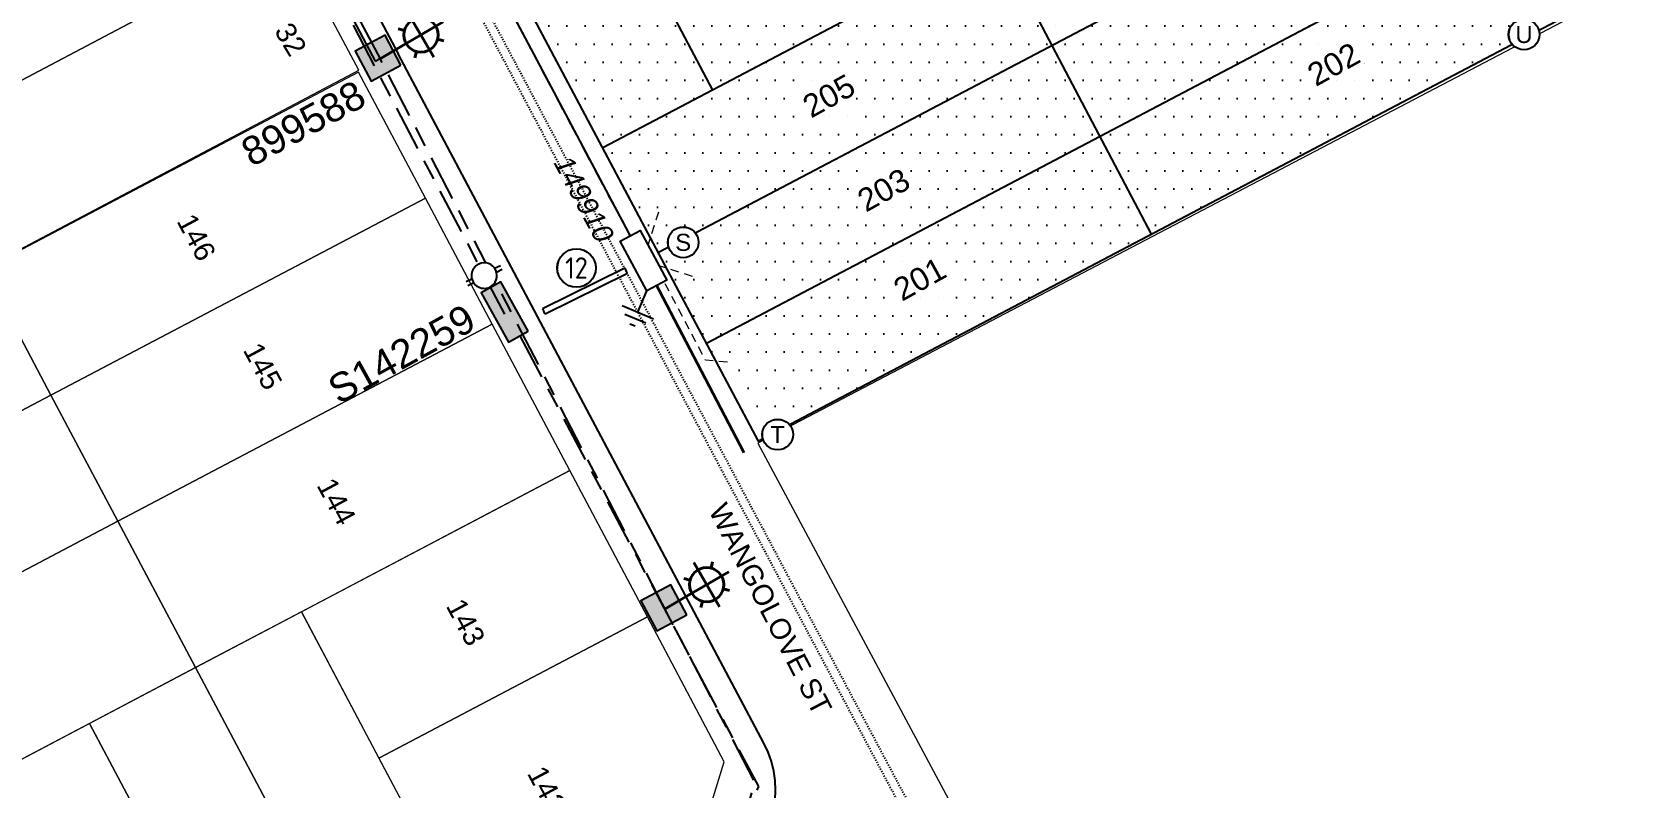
# Model space of a CAD drawing. Header units: metres. Extents: x 303431 to 305438, y 6269401 to 6270518.
# Drawn here: x 303823.6 to 303963.2, y 6269702.5 to 6269768.8 of the extents above; entities that cross this region are included whole.
import ezdxf
from ezdxf.enums import TextEntityAlignment as Align

# ---------------------------------------------------------------- set-up
doc = ezdxf.new("R2010")
doc.units = ezdxf.units.M
for name, pattern in [('Cable Exist UG', [8.2, 4, -1.2, 1.8, -1.2]), ('Dash', [5, 3, -2]), ('DOT', [0.25, 0, -0.25])]:
    doc.linetypes.add(name, pattern=pattern)
doc.layers.get('0').update_dxf_attribs({"color": 6})
for name, color, linetype in [('_User Duct ID', 3, 'Continuous'), ('_User_LV_Exist', 7, 'Continuous'), ('Duct_SP_EXT', 7, 'Continuous'), ('Duct_SP_NEW', 2, 'Continuous'), ('Equip_LV_NEW', 2, 'Continuous'), ('Equip_SP_SL_EXT', 7, 'Continuous'), ('Mains_LV_NEW_T84', 2, 'Continuous'), ('Notes', 7, 'Continuous'), ('Notes_LV_MISC', 7, 'Continuous'), ('Notes_SP_NEW', 2, 'Continuous'), ('SupportsUG_SP_LV_EXT', 7, 'Continuous'), ('SupportsUG_SP_LV_NEW', 2, 'Continuous'), ('SupportsUG_SP_LV_SL_EXT', 7, 'Continuous'), ('Trench_SP_NEW', 2, 'Continuous'), ('UG_Details_SP_MISC', 7, 'Continuous')]:
    doc.layers.add(name, color=color, linetype=linetype)
doc.layers.add('_User kerb', color=7, linetype='Continuous', transparency=0.4)
for name, color, linetype, lineweight in [('Cadastre Developer_SP_NEW', 7, 'Continuous', 5), ('Cadastre Land Parcels_SP_EXT', 9, 'Continuous', 5), ('Cadastre Roads_SP_EXT', 9, 'Continuous', 5)]:
    doc.layers.add(name, color=color, linetype=linetype, lineweight=lineweight)
doc.styles.add('ARIAL', font='arial.ttf', dxfattribs={"height": 2})
doc.styles.add('COLUMN_LABEL', font='arial.ttf')
doc.styles.add('iecARIAL', font='arial.ttf', dxfattribs={"height": 2})
doc.styles.add('ieISOCP', font='isocp.shx')
doc.styles.add('LotNum', font='isocp.shx', dxfattribs={"height": 1.8})
doc.styles.add('POLE_LABEL', font='arial.ttf')
doc.styles.get("Standard").update_dxf_attribs({"font": 'arial.ttf'})
doc.linetypes.add('Cable New UG', pattern='A,7,-0.25,["x",Standard,S=2,R=0,X=0.2,Y=-0.8],-2.1', length=9.35)
doc.linetypes.add('IE Trench HV', pattern='A,7,-0.2,["/",Standard,S=3,R=0,X=0.6,Y=-1.4],-2.5', length=9.7)

# ---------------------------------------------------------------- blocks, each defined once
blk = doc.blocks.new('PILLAR_NEW')
at = {"oblique": 10, "flags": 8}
blk.add_attdef('ASSET_NUM', text='', height=1.75, dxfattribs=at).set_placement((2, 4), align=Align.MIDDLE_LEFT)
at = {"flags": 9}
blk.add_attdef('STREET_CODE', text='', height=0.2, dxfattribs=at).set_placement((1.5, 2), align=Align.MIDDLE_LEFT)
blk.add_wipeout([(-2.47, 0.99), (2.47, 0.99), (2.47, -0.99), (-2.47, -0.99)])
at = {"lineweight": -3}
blk.add_lwpolyline([(-2.47, 0.99), (2.47, 0.99), (2.47, -0.99), (-2.47, -0.99)], close=True, dxfattribs=at)
for tag, flags, p in [('OWNED_BY', 9, (1.5, 1.8)), ('OPERATED_BY', 9, (1.5, 1.6)), ('MAINTAINED_BY', 9, (1.5, 1.4)), ('STATE', 9, (1.5, 1.2)), ('SUPPORT_TYPE', 9, (1.5, 1)), ('SUBURB', 9, (1.5, 0.2)), ('STREETNAME', 9, (1.5, 0)), ('USAGE', 9, (1.5, 0.8)), ('LEGEND', 9, (1.5, 0.6)), ('PARENT', 9, (1.5, 0.4)), ('Z', 1, (1.5, -0.6)), ('LOCATION', 9, (1.5, -0.2)), ('NOTES', 9, (1.5, -0.4))]:
    blk.add_attdef(tag, text='', height=0.2, dxfattribs=dict(flags=flags)).set_placement(p, align=Align.MIDDLE_LEFT)
blk = doc.blocks.new('DUCT_INDICATOR')
at = {"flags": 1}
blk.add_attdef('Z', (0, 0), '', height=0.2, dxfattribs=at)
at = {"color": 7, "linetype": 'Cable Exist UG'}
blk.add_wipeout([(-0.51, 2.16), (-0.04, 2.22), (0.58, 2.17), (1.41, 1.69), (2.01, 1.02), (2.19, 0.01), (1.98, -1.07), (1.16, -1.93), (0.25, -2.17), (-0.43, -2.15), (-1.15, -1.86), (-1.68, -1.49), (-1.99, -0.81), (-2.19, 0.06), (-1.97, 1.09), (-1.07, 1.98), (-0.87, 2.07)], dxfattribs=at)
blk.add_circle((0, 0), 2.25)
blk.add_attdef('CODE', text='', height=1.8).set_placement((0, 0), align=Align.MIDDLE_CENTER)
blk = doc.blocks.new('SL_LANTERN_EXT')
at = {"lineweight": 40}
for p, q in [((-1.46, 5.68), (-1.06, 5.28)), ((0, 1.97), (0, 6.47)), ((1.46, 5.68), (1.06, 5.28)), ((-2.25, 4.22), (2.25, 4.22)), ((-1.46, 2.76), (-1.06, 3.16)), ((1.46, 2.76), (1.06, 3.16)), ((0, 0), (0, 2.72))]:
    blk.add_line(p, q, dxfattribs=at)
blk.add_circle((0, 4.22), 1.5, dxfattribs=at)
at = {"style": 'iecARIAL', "flags": 9}
blk.add_attdef('ASSET_NUM', (1.5, 1.5), '', height=2.5, dxfattribs=at)
for tag, p, height, flags in [('CONSTRUCTED_VOLTAGE', (0.98, -0.65), 0.2, 9), ('CONTROL_TYPE', (0.98, -0.85), 0.2, 9), ('LANTERN_PURPOSE', (0.98, -1.05), 0.2, 9), ('LANTERN_TYPE', (0.98, -1.25), 0.2, 9), ('NO_PHASES', (0.98, -1.45), 0.2, 9), ('LNUMBER', (2.18, -3.25), 2.5, 8), ('OPERATING_VOLTAGE', (0.98, -1.65), 0.2, 9), ('ORIENTATION', (0.98, -1.85), 0.2, 9), ('OWNED_BY', (0.98, -2.05), 0.2, 9), ('STATE', (0.98, -2.25), 0.2, 9), ('USAGE', (0.98, -2.45), 0.2, 9), ('CEXIST', (0.98, -2.65), 0.2, 9), ('CNEW', (0.98, -2.85), 0.2, 9), ('CNUMBER', (0.98, -3.05), 0.2, 9), ('CREMOVE', (0.98, -3.25), 0.2, 9), ('CREPLACE', (0.98, -3.45), 0.2, 9), ('LKINGHEIGHT', (0.98, -3.65), 0.2, 9), ('LBRACKET', (0.98, -3.85), 0.2, 9), ('LBRACKETVOCAB', (0.98, -4.05), 0.2, 9), ('LCATEGORY', (0.98, -4.25), 0.2, 9), ('LCHARGE1', (0.98, -4.45), 0.2, 9), ('LCHARGE1PERCENT', (0.98, -4.65), 0.2, 9), ('LCHARGE2', (0.98, -4.85), 0.2, 9), ('LCHARGE2PERCENT', (0.98, -5.05), 0.2, 9), ('LCHARGE3', (0.98, -5.25), 0.2, 9), ('LCHARGE3PERCENT', (0.98, -5.45), 0.2, 9), ('LEXIST', (0.98, -5.65), 0.2, 9), ('LLAMP', (0.98, -5.85), 0.2, 9), ('LLAMPVOCAB', (0.98, -6.05), 0.2, 9), ('LMAST', (0.98, -6.25), 0.2, 9), ('LMASTVOCAB', (0.98, -6.45), 0.2, 9), ('LNEW', (0.98, -6.65), 0.2, 9), ('LANTNUMBER', (0.98, -6.85), 0.2, 9), ('LOUTREACH', (0.98, -7.25), 0.2, 9), ('LOUTREACHVOCAB', (0.98, -7.45), 0.2, 9), ('LRATECODE', (0.98, -7.65), 0.2, 9), ('LREMOVE', (0.98, -7.85), 0.2, 9), ('LREPLACE', (0.98, -8.05), 0.2, 9), ('LTYPE', (0.98, -8.25), 0.2, 9), ('LTYPEVOCAB', (0.98, -8.45), 0.2, 9), ('STREETNAME', (0.98, -9.25), 0.2, 9), ('SUBURB', (0.98, -9.45), 0.2, 1), ('LEGEND', (0.98, -8.65), 0.2, 9), ('LOCATION', (0.98, -8.85), 0.2, 9), ('NOTES', (0.98, -9.05), 0.2, 9)]:
    blk.add_attdef(tag, p, '', height=height, dxfattribs=dict(flags=flags))
blk = doc.blocks.new('COLUMN_EXT')
blk.add_hatch(color=256).paths.add_polyline_path([(-1.49, 1.48), (-1.49, -1.49), (1.48, -1.49), (1.48, 1.48)])
blk.add_lwpolyline([(-1.49, -1.49), (1.48, -1.49), (1.48, 1.48), (-1.49, 1.48)], close=True)
for tag, height, style, flags, p in [('ASSET_NUM', 2.5, 'COLUMN_LABEL', 8, (2, 2)), ('STRUCTURE_PLANT_NUMBER', 0.2, 'POLE_LABEL', 9, (1.81, 0.03)), ('STREET_CODE', 0.2, 'COLUMN_LABEL', 9, (1.81, -0.2))]:
    blk.add_attdef(tag, text='', height=height, dxfattribs=dict(style=style, flags=flags)).set_placement(p, align=Align.MIDDLE_LEFT)
at = {"flags": 9}
for tag, p in [('COLUMN_TYPE', (1.81, -0.4)), ('OWNED_BY', (1.81, -0.6)), ('STATE', (1.81, -0.8)), ('USAGE', (1.81, -1)), ('LEGEND', (1.81, -1.2)), ('LOCATION', (1.81, -1.4)), ('STREETNAME', (1.81, -1.6)), ('SUBURB', (1.81, -1.8)), ('NOTES', (1.81, -2))]:
    blk.add_attdef(tag, text='', height=0.2, dxfattribs=at).set_placement(p, align=Align.MIDDLE_LEFT)
at = {"flags": 1}
blk.add_attdef('Z', (1.81, -2.35), '', height=0.2, dxfattribs=at)
blk = doc.blocks.new('PILLAR_EXT')
blk.add_hatch(color=256).paths.add_polyline_path([(-2.475, 0.99), (-2.475, -0.99), (2.475, -0.99), (2.475, 0.99)])
blk.add_lwpolyline([(-2.475, -0.99), (2.475, -0.99), (2.475, 0.99), (-2.475, 0.99)], close=True)
at = {"style": 'iecARIAL', "flags": 8}
blk.add_attdef('ASSET_NUM', (1.5, 3.5), '', height=2.5, dxfattribs=at)
for tag, p, flags in [('OWNED_BY', (0, -0.2), 9), ('STATE', (0, -0.4), 9), ('SUPPORT_TYPE', (0, -0.6), 9), ('USAGE', (0, -0.8), 9), ('LEGEND', (0, -1), 9), ('LOCATION', (0, -1.2), 9), ('NOTES', (0, -1.4), 9), ('STREETNAME', (0, -1.8), 9), ('SUBURB', (0, -2), 1), ('PARENT', (0, -1.6), 9)]:
    blk.add_attdef(tag, p, '', height=0.2, dxfattribs=dict(flags=flags))
blk = doc.blocks.new('Earth')
for p, q in [((0, -2.04), (0, 0)), ((-1.5, -2.04), (1.5, -2.04)), ((-1, -2.64), (1, -2.64)), ((-0.25, -3.24), (0.25, -3.24))]:
    blk.add_line(p, q)
blk = doc.blocks.new('*U71')
for tag, p, flags in [('OPERATING_VOLTAGE', (1.08, -1.64), 9), ('NO_PHASES', (1.07, -1.92), 9), ('OPERATED_BY', (1.05, -2.9), 9), ('ORIENTATION', (1.06, -3.43), 9), ('OWNED_BY', (1.06, -3.19), 9), ('CONSTRUCTED_VOLTAGE', (1.07, -2.19), 9), ('ACTUAL_STATUS', (1.09, -2.43), 9), ('USAGE', (1.07, -3.68), 9), ('NOTES', (1.07, -3.88), 1), ('MAINTAINED_BY', (1.07, -2.66), 9), ('STATE', (1.05, -4.13), 9), ('SWITCH_TYPE', (1.05, -4.38), 9), ('Z', (1.06, -4.88), 9), ('LEGEND', (1.06, -4.64), 9)]:
    blk.add_attdef(tag, p, '', height=0.2, dxfattribs=dict(flags=flags))
blk.add_wipeout([(-0.98, 4.28), (-0.83, 4.16), (-0.67, 4.07), (-0.5, 3.99), (-0.32, 3.94), (-0.13, 3.91), (0.05, 3.91), (0.24, 3.93), (0.42, 3.97), (0.6, 4.03), (0.77, 4.12), (0.92, 4.22), (1.06, 4.35), (1.18, 4.49), (1.29, 4.64), (1.37, 4.81), (1.44, 4.99), (1.48, 5.17), (1.49, 5.36), (1.49, 5.55), (1.46, 5.73), (1.4, 5.91), (1.33, 6.08), (1.23, 6.24), (1.12, 6.39), (0.98, 6.52), (0.83, 6.64), (0.67, 6.73), (0.5, 6.81), (0.32, 6.86), (0.13, 6.89), (-0.05, 6.89), (-0.24, 6.87), (-0.42, 6.83), (-0.6, 6.77), (-0.77, 6.68), (-0.92, 6.58), (-1.06, 6.45), (-1.18, 6.31), (-1.29, 6.16), (-1.37, 5.99), (-1.44, 5.81), (-1.48, 5.63), (-1.49, 5.44), (-1.49, 5.25), (-1.46, 5.07), (-1.4, 4.89), (-1.33, 4.72), (-1.23, 4.56), (-1.12, 4.41)])
for p, q in [((-1.46, 5.72), (-2.21, 5.75)), ((-1.48, 5.22), (-2.23, 5.25)), ((1.46, 5.08), (2.21, 5.05)), ((1.48, 5.58), (2.23, 5.55))]:
    blk.add_line(p, q)
blk.add_lwpolyline([(0.07, 6.89, 1), (-0.07, 3.91, 1)], format="xyb", close=True)

msp = doc.modelspace()

# ---------------------------------------------------------------- hatches: boundary and pattern name
at = {"layer": 'Notes', "linetype": 'Cable Exist UG'}
h = msp.add_hatch(dxfattribs=at)
h.set_pattern_fill('DOTS')
h.paths.add_polyline_path([(303942.66528, 6269794.96245), (303908.20465, 6269776.83077), (303913.04727, 6269767.62702), (303947.50789, 6269785.75869)])
h.paths.add_polyline_path([(303908.09861, 6269792.29159), (303913.05042, 6269795.03642), (303911.05231, 6269798.64109), (303906.10051, 6269795.89626)], flags=24)
h.paths.add_polyline_path([(303926.85293, 6269779.17253), (303931.80473, 6269781.91736), (303929.80663, 6269785.52204), (303924.85483, 6269782.77721)], flags=24)
h.paths.add_polyline_path([(303931.92368, 6269769.94435), (303936.87549, 6269772.68918), (303934.87738, 6269776.29385), (303929.92558, 6269773.54902)], flags=24)
h.paths.add_polyline_path([(303936.27632, 6269762.79496), (303941.22812, 6269765.53979), (303939.23002, 6269769.14447), (303934.27821, 6269766.39964)], flags=24)
h = msp.add_hatch(dxfattribs=at)
h.set_pattern_fill('DOTS')
h.paths.add_polyline_path([(303880.54554, 6269793.81192), (303870.27981, 6269788.41055), (303883.27431, 6269763.71351), (303893.54004, 6269769.11489)])
h.paths.add_polyline_path([(303892.02465, 6269760.01767), (303896.97645, 6269762.7625), (303894.97835, 6269766.36718), (303890.02655, 6269763.62235)], flags=24)
h.paths.add_polyline_path([(303869.72504, 6269772.62839), (303874.67685, 6269775.37322), (303872.67874, 6269778.97789), (303867.72694, 6269776.23306)], flags=24)
h.paths.add_polyline_path([(303880.29309, 6269778.19328), (303885.2449, 6269780.93811), (303883.24679, 6269784.54278), (303878.29499, 6269781.79795)], flags=24)
h.paths.add_polyline_path([(303890.22325, 6269783.27038), (303895.17505, 6269786.01521), (303893.17695, 6269789.61988), (303888.22515, 6269786.87505)], flags=24)
h = msp.add_hatch(dxfattribs=at)
h.set_pattern_fill('DOTS')
h.paths.add_polyline_path([(303870.27981, 6269788.41055), (303865.0142, 6269785.64001), (303862.97975, 6269779.08745), (303866.28502, 6269772.89104), (303873.7072, 6269758.67971), (303883.27431, 6269763.71351)])
h.paths.add_polyline_path([(303869.72504, 6269772.62839), (303874.67685, 6269775.37322), (303872.67874, 6269778.97789), (303867.72694, 6269776.23306)], flags=24)
h.paths.add_polyline_path([(303880.29309, 6269778.19328), (303885.2449, 6269780.93811), (303883.24679, 6269784.54278), (303878.29499, 6269781.79795)], flags=24)
h = msp.add_hatch(dxfattribs=at)
h.set_pattern_fill('DOTS')
h.paths.add_polyline_path([(303951.69862, 6269777.79391), (303947.50789, 6269785.75869), (303913.04727, 6269767.62702), (303917.23799, 6269759.66223)])
h.paths.add_polyline_path([(303926.85293, 6269779.17253), (303931.80473, 6269781.91736), (303929.80663, 6269785.52204), (303924.85483, 6269782.77721)], flags=24)
h.paths.add_polyline_path([(303931.92368, 6269769.94435), (303936.87549, 6269772.68918), (303934.87738, 6269776.29385), (303929.92558, 6269773.54902)], flags=24)
h.paths.add_polyline_path([(303936.27632, 6269762.79496), (303941.22812, 6269765.53979), (303939.23002, 6269769.14447), (303934.27821, 6269766.39964)], flags=24)
h = msp.add_hatch(dxfattribs=at)
h.set_pattern_fill('DOTS')
h.paths.add_polyline_path([(303952.11769, 6269776.99743), (303951.69862, 6269777.79391), (303917.23799, 6269759.66223), (303917.65706, 6269758.86575)])
h.paths.add_polyline_path([(303931.92368, 6269769.94435), (303936.87549, 6269772.68918), (303934.87738, 6269776.29385), (303929.92558, 6269773.54902)], flags=24)
h.paths.add_polyline_path([(303936.27632, 6269762.79496), (303941.22812, 6269765.53979), (303939.23002, 6269769.14447), (303934.27821, 6269766.39964)], flags=24)
h = msp.add_hatch(dxfattribs=at)
h.set_pattern_fill('DOTS')
h.paths.add_polyline_path([(303956.21529, 6269769.20964), (303952.11769, 6269776.99743), (303917.65706, 6269758.86575), (303921.75466, 6269751.07796)])
h.paths.add_polyline_path([(303931.92368, 6269769.94435), (303936.87549, 6269772.68918), (303934.87738, 6269776.29385), (303929.92558, 6269773.54902)], flags=24)
h.paths.add_polyline_path([(303936.27632, 6269762.79496), (303941.22812, 6269765.53979), (303939.23002, 6269769.14447), (303934.27821, 6269766.39964)], flags=24)
h = msp.add_hatch(dxfattribs=at)
h.set_pattern_fill('DOTS')
h.paths.add_polyline_path([(303917.23799, 6269759.66223), (303913.04727, 6269767.62702), (303878.53409, 6269749.46769), (303882.75011, 6269741.51621)])
h.paths.add_polyline_path([(303896.83079, 6269751.7767), (303901.78259, 6269754.52153), (303899.78449, 6269758.1262), (303894.83269, 6269755.38137)], flags=24)
h.paths.add_polyline_path([(303892.02465, 6269760.01767), (303896.97645, 6269762.7625), (303894.97835, 6269766.36718), (303890.02655, 6269763.62235)], flags=24)

# ---------------------------------------------------------------- linework, layer by layer
at = {"layer": '_User kerb', "transparency": 33554585}
msp.add_lwpolyline([(303783.08316, 6269728.67339), (303732.98048, 6269823.07846, -0.415150879), (303736.71574, 6269835.19314), (303793.54, 6269865.11832, -0.413372346), (303805.61735, 6269861.39241), (303855.72813, 6269766.9019)], format="xyb", dxfattribs=at)
at = {"layer": '_User_LV_Exist', "color": 7, "linetype": 'Cable Exist UG', "flags": 128}
for points in [[(303865.07463, 6269744.06083), (303841.85774, 6269788.35466)], [(303866.40378, 6269742.12768), (303887.29999, 6269702.68049), (303885.25591, 6269698.17674), (303891.52752, 6269685.77983), (303897.00936, 6269683.64403), (303903.35822, 6269672.277), (303927.722, 6269626.30385), (303936.00382, 6269610.30952), (303934.08704, 6269603.06534), (303908.40079, 6269589.24843), (303875.84741, 6269572.42759), (303868.37048, 6269574.55213), (303865.49474, 6269577.60147), (303861.49596, 6269575.4336), (303855.93374, 6269586.36107), (303855.83088, 6269590.95751), (303852.48857, 6269596.94598), (303848.4644, 6269594.96677), (303857.66862, 6269576.3576), (303828.50299, 6269561.71086), (303825.50029, 6269567.16726), (303826.62991, 6269567.82517)]]:
    msp.add_lwpolyline(points, dxfattribs=at)
at = {"layer": 'Cadastre Developer_SP_NEW', "flags": 128}
for points in [[(303825.29475, 6269736.96872), (303858.11728, 6269754.25394), (303852.2574, 6269765.29531), (303819.43668, 6269748.01104), (303825.29475, 6269736.96872)], [(303831.15282, 6269725.92639), (303863.97716, 6269743.21258), (303858.11728, 6269754.25394), (303825.29475, 6269736.96872), (303831.15282, 6269725.92639)], [(303792.4758, 6269719.68536), (303825.29476, 6269736.96872), (303819.43668, 6269748.01104), (303786.61592, 6269730.72674), (303792.4758, 6269719.68536)], [(303837.9576, 6269713.09956), (303870.77263, 6269730.38084), (303863.97716, 6269743.21258), (303831.15283, 6269725.9264), (303837.9576, 6269713.09956)], [(303798.33568, 6269708.64399), (303831.15283, 6269725.9264), (303825.29476, 6269736.96872), (303792.4758, 6269719.68536), (303798.33568, 6269708.64399)], [(303854.04402, 6269705.1607), (303877.57531, 6269717.55291), (303870.77263, 6269730.38084), (303847.23925, 6269717.98753), (303854.04402, 6269705.1607)], [(303805.14255, 6269695.81827), (303837.9576, 6269713.09956), (303831.15283, 6269725.9264), (303798.33568, 6269708.64399), (303805.14255, 6269695.81827)], [(303853.8448, 6269683.15261), (303863.12644, 6269688.04058), (303847.23925, 6269717.98753), (303837.9576, 6269713.09956), (303853.8448, 6269683.15261)], [(303863.12644, 6269688.04058), (303882.2309, 6269698.1015), (303884.31242, 6269704.84862), (303877.57531, 6269717.55291), (303854.04402, 6269705.1607), (303863.12644, 6269688.04058)], [(303844.56315, 6269678.26465), (303853.8448, 6269683.15261), (303837.9576, 6269713.09956), (303828.67596, 6269708.2116), (303844.56315, 6269678.26465)], [(303811.94942, 6269682.99255), (303835.48073, 6269695.38478), (303828.67596, 6269708.2116), (303805.14255, 6269695.81827), (303811.94942, 6269682.99255)]]:
    msp.add_lwpolyline(points, dxfattribs=at)
at = {"layer": 'Cadastre Land Parcels_SP_EXT', "linetype": 'Continuous'}
for points in [[(304094.77801, 6269715.13096), (304066.27802, 6269765.44504), (304039.29099, 6269812.391), (303887.23496, 6269732.77796), (303913.42001, 6269683.88603), (303939.73404, 6269634.54096), (304094.77801, 6269715.13096)], [(303846.14413, 6269776.96476), (303840.02771, 6269788.45268), (303807.19607, 6269771.09214), (303813.31407, 6269759.60634), (303846.14413, 6269776.96476)], [(303846.14413, 6269776.96476), (303840.02771, 6269788.45268), (303807.19607, 6269771.09214), (303813.31407, 6269759.60634), (303846.14413, 6269776.96476)], [(303852.26301, 6269765.47004), (303846.14413, 6269776.96476), (303813.31407, 6269759.60634), (303819.44003, 6269748.09881), (303852.26301, 6269765.47004)], [(303852.26301, 6269765.47004), (303846.14413, 6269776.96476), (303813.31407, 6269759.60634), (303819.44003, 6269748.09881), (303852.26301, 6269765.47004)]]:
    msp.add_lwpolyline(points, close=True, dxfattribs=at)
at = {"layer": 'Duct_SP_EXT'}
for p, q in [((303841.4331, 6269789.47974), (303853.71942, 6269766.24067)), ((303841.85745, 6269789.70409), (303854.14377, 6269766.46502)), ((303853.71942, 6269766.24067), (303853.9316, 6269766.35284)), ((303854.14377, 6269766.46502), (303853.9316, 6269766.35284))]:
    msp.add_line(p, q, dxfattribs=at)
at = {"layer": 'Duct_SP_NEW'}
for p, q in [((303875.58458, 6269748.11086), (303868.37359, 6269744.5356)), ((303875.58458, 6269748.11086), (303875.70008, 6269747.87792)), ((303875.81557, 6269747.64498), (303868.60457, 6269744.06972)), ((303875.81557, 6269747.64498), (303875.70008, 6269747.87792)), ((303868.37359, 6269744.5356), (303868.48908, 6269744.30266)), ((303868.60457, 6269744.06972), (303868.48908, 6269744.30266))]:
    msp.add_line(p, q, dxfattribs=at)
at = {"layer": 'Mains_LV_NEW_T84', "color": 170, "linetype": 'Cable New UG', "ltscale": 0.75, "flags": 128}
msp.add_lwpolyline([(303896.63381, 6269803.97183), (303876.47298, 6269793.29849), (303863.76589, 6269786.67817), (303861.30653, 6269778.75706), (303877.20885, 6269748.76502)], dxfattribs=at)
at = {"layer": 'Notes'}
for p, q in [((303870.27981, 6269788.41055), (303883.27431, 6269763.71351)), ((303921.75466, 6269751.07796), (303908.20465, 6269776.83077))]:
    msp.add_line(p, q, dxfattribs=at)
at = {"layer": 'Trench_SP_NEW', "color": 200, "linetype": 'Dash', "lineweight": 9, "ltscale": 0.25}
for q in [(303878.72451, 6269753.52976), (303881.97359, 6269747.24935)]:
    msp.add_line((303877.20885, 6269748.76502), q, dxfattribs=at)
at = {"layer": 'Trench_SP_NEW', "color": 160, "linetype": 'Dash', "ltscale": 0.5, "flags": 128}
msp.add_lwpolyline([(303877.22179, 6269748.77198), (303861.30653, 6269778.75706), (303863.76589, 6269786.67817), (303925.0973, 6269818.94808), (303933.03711, 6269816.48291), (303948.78832, 6269786.31087)], dxfattribs=at)
at = {"layer": 'Trench_SP_NEW', "color": 10, "linetype": 'IE Trench HV', "lineweight": 35, "ltscale": 0.35, "flags": 128}
msp.add_lwpolyline([(303877.21508, 6269748.78462), (303886.01386, 6269731.94348)], dxfattribs=at)
at = {"layer": 'Trench_SP_NEW', "color": 200, "linetype": 'Dash', "lineweight": 9, "ltscale": 0.25, "flags": 128}
msp.add_lwpolyline([(303884.59115, 6269739.85848), (303882.67402, 6269740.04719), (303877.87499, 6269749.10964)], dxfattribs=at)

# ---------------------------------------------------------------- block references
at = {"layer": 'Equip_SP_SL_EXT', "rotation": 300.311895390802}
for p in [(303854.0763, 6269766.41524), (303854.07635, 6269766.4153), (303879.12208, 6269718.24248)]:
    msp.add_blockref('SL_LANTERN_EXT', p, dxfattribs=at)
at = {"layer": 'Notes_LV_MISC', "rotation": 337.2275279504261}
msp.add_blockref('Earth', (303877.52226, 6269746.12331), dxfattribs=at)
at = {"layer": 'SupportsUG_SP_LV_EXT'}
ref = msp.add_blockref('PILLAR_EXT', (303865.0613, 6269744.26069), dxfattribs=dict(at, rotation=119.0052043807385))
ref.add_attrib('ASSET_NUM', 'S142259', dxfattribs={"layer": '0', "height": 2.5, "rotation": 28.9329917, "style": 'iecARIAL'}).set_placement((303862.13448, 6269743.97471), align=Align.MIDDLE_RIGHT)
at = {"layer": 'SupportsUG_SP_LV_SL_EXT'}
ref = msp.add_blockref('COLUMN_EXT', (303853.95089, 6269766.50955), dxfattribs=dict(at, rotation=118.0175688948757))
ref.add_attrib('ASSET_NUM', '899588', dxfattribs={"layer": '0', "height": 2.5, "rotation": 28.4901847, "style": 'COLUMN_LABEL'}).set_placement((303852.52858, 6269763.58617), align=Align.MIDDLE_RIGHT)
at = {"layer": 'SupportsUG_SP_LV_SL_EXT', "rotation": 118.0175688948757}
msp.add_blockref('COLUMN_EXT', (303878.99666, 6269718.33678), dxfattribs=at)

# ---------------------------------------------------------------- texts
at = {"layer": 'Cadastre Developer_SP_NEW', "color": 2, "char_height": 1.8, "width": 2.52, "attachment_point": 2, "rotation": 298.2362774, "style": 'LotNum'}
for s, insert in [('{\\fArial|b0|i0|c0|p34;\\C256;146}', (303838.84529, 6269751.24265)), ('{\\fArial|b0|i0|c0|p34;\\C256;145}', (303844.66217, 6269739.94658)), ('{\\fArial|b0|i0|c0|p34;\\C256;144}', (303851.11624, 6269728.09062)), ('{\\fArial|b0|i0|c0|p34;\\C256;143}', (303862.44521, 6269717.52057)), ('{\\fArial|b0|i0|c0|p34;\\C256;142}', (303869.56406, 6269702.84059))]:
    msp.add_mtext(s, dxfattribs=dict(at, insert=insert))
at = {"layer": 'Cadastre Land Parcels_SP_EXT'}
msp.add_text('32', height=1.8, rotation=301.2032938, dxfattribs=at).set_placement((303844.81477, 6269768.89618))
msp.add_text('32', height=1.8, rotation=301.2032938, dxfattribs=at).set_placement((303844.81477, 6269768.89618))
at = {"layer": 'Cadastre Roads_SP_EXT'}
msp.add_text('WANGOLOVE ST', height=1.8, rotation=297.198806, dxfattribs=at).set_placement((303882.88811, 6269726.89082))

# ---------------------------------------------------------------- next in the draw order: block references
at = {"layer": 'Notes_SP_NEW', "color": 7, "lineweight": 15, "ltscale": 0.5}
ref = msp.add_blockref('DUCT_INDICATOR', (303871.35325, 6269748.12412), dxfattribs=dict(at, xscale=0.75, yscale=0.75))
ref.add_attrib('CODE', '12', dxfattribs={"color": 7, "height": 1.875, "style": 'ieISOCP'}).set_placement((303871.35325, 6269748.12412), align=Align.MIDDLE_CENTER)

# ---------------------------------------------------------------- next in the draw order: texts
at = {"layer": 'Notes', "insert": (303937.7156, 6269765.96995), "char_height": 2, "attachment_point": 5, "rotation": 29, "style": 'ARIAL', "bg_fill": 3, "box_fill_scale": 1.1, "bg_fill_color": 256, "bg_fill_true_color": 13158600, "bg_fill_transparency": 3940232}
msp.add_mtext('202', dxfattribs=at)

# ---------------------------------------------------------------- next in the draw order: hatches: boundary and pattern name
at = {"layer": 'Notes', "linetype": 'Cable Exist UG'}
h = msp.add_hatch(dxfattribs=at)
h.set_pattern_fill('DOTS')
h.paths.add_polyline_path([(303913.04727, 6269767.62702), (303908.20465, 6269776.83077), (303873.7072, 6269758.67971), (303877.48589, 6269751.44462), (303878.53409, 6269749.46769)])
h.paths.add_polyline_path([(303896.83079, 6269751.7767), (303901.78259, 6269754.52153), (303899.78449, 6269758.1262), (303894.83269, 6269755.38137)], flags=24)
h.paths.add_polyline_path([(303892.02465, 6269760.01767), (303896.97645, 6269762.7625), (303894.97835, 6269766.36718), (303890.02655, 6269763.62235)], flags=24)
h.paths.add_polyline_path([(303869.72504, 6269772.62839), (303874.67685, 6269775.37322), (303872.67874, 6269778.97789), (303867.72694, 6269776.23306)], flags=24)

# ---------------------------------------------------------------- next in the draw order: linework, layer by layer
at = {"layer": '_User kerb', "transparency": 33554585, "elevation": -50.1555}
msp.add_lwpolyline([(303783.08608, 6269728.67216), (303815.18033, 6269668.19915, 0.411766983), (303827.23027, 6269664.46217), (303884.45474, 6269694.61305, 0.39918862), (303887.76656, 6269706.4865), (303855.72928, 6269766.89974)], format="xyb", dxfattribs=at)
at = {"layer": 'UG_Details_SP_MISC', "color": 7, "linetype": 'Cable Exist UG', "flags": 128}
msp.add_lwpolyline([(303886.11497, 6269695.58262), (303885.23086, 6269697.04232), (303887.00477, 6269703.02432), (303854.14359, 6269766.46534)], dxfattribs=at)

# ---------------------------------------------------------------- next in the draw order: texts
at = {"layer": 'Notes', "char_height": 2, "attachment_point": 5, "rotation": 29, "style": 'ARIAL', "bg_fill": 3, "box_fill_scale": 1.1, "bg_fill_color": 256, "bg_fill_true_color": 13158600, "bg_fill_transparency": 3940232}
for s, insert in [('205', (303893.47945, 6269763.20126)), ('203', (303898.27935, 6269754.95605))]:
    msp.add_mtext(s, dxfattribs=dict(at, insert=insert))

# ---------------------------------------------------------------- next in the draw order: hatches: boundary and pattern name
at = {"layer": 'Notes', "linetype": 'Cable Exist UG'}
h = msp.add_hatch(dxfattribs=at)
h.set_pattern_fill('DOTS')
h.paths.add_polyline_path([(303921.75466, 6269751.07796), (303917.23799, 6269759.66223), (303882.75011, 6269741.51621), (303887.29403, 6269732.94628)])
h.paths.add_polyline_path([(303900.15921, 6269744.05997), (303905.11102, 6269746.8048), (303903.11291, 6269750.40947), (303898.16111, 6269747.66464)], flags=24)

# ---------------------------------------------------------------- next in the draw order: linework, layer by layer
at = {"layer": 'Notes'}
msp.add_lwpolyline([(303942.66528, 6269794.96245), (303873.66225, 6269758.65606)], dxfattribs=at)

# ---------------------------------------------------------------- next in the draw order: texts
at = {"layer": 'Notes', "insert": (303901.43861, 6269747.14633), "char_height": 2, "attachment_point": 5, "rotation": 29, "style": 'ARIAL', "bg_fill": 3, "box_fill_scale": 1.1, "bg_fill_color": 256, "bg_fill_true_color": 13158600, "bg_fill_transparency": 3940232}
msp.add_mtext('201', dxfattribs=at)

# ---------------------------------------------------------------- next in the draw order: linework, layer by layer
at = {"layer": 'Cadastre Land Parcels_SP_EXT', "linetype": 'Continuous'}
msp.add_lwpolyline([(304094.77801, 6269715.13096), (304066.27802, 6269765.44504), (304039.29099, 6269812.391), (303887.23496, 6269732.77796), (303913.42001, 6269683.88603), (303939.73404, 6269634.54096), (304094.77801, 6269715.13096)], close=True, dxfattribs=at)
at = {"layer": 'Notes'}
for points in [[(304038.69506, 6269812.80586), (304038.78335, 6269812.65335), (303887.29403, 6269732.94628), (303862.92414, 6269778.90833)], [(303947.50789, 6269785.75869), (303878.53409, 6269749.46769)], [(303951.69862, 6269777.79391), (303882.75011, 6269741.51621)]]:
    msp.add_lwpolyline(points, dxfattribs=at)
at = {"layer": 'Notes', "color": 254, "linetype": 'DOT', "ltscale": 0.5, "true_color": 0xd1d1d1, "elevation": 0.231, "flags": 128}
msp.add_lwpolyline([(303859.32743, 6269776.96199), (303954.77248, 6269597.42143)], dxfattribs=at)

# ---------------------------------------------------------------- next in the draw order: block references
at = {"layer": '_User Duct ID'}
ref = msp.add_blockref('DUCT_INDICATOR', (303954.40307, 6269768.58881), dxfattribs=dict(at, xscale=0.6, yscale=0.6, zscale=0.8, rotation=180))
ref.add_attrib('CODE', 'U', dxfattribs={"layer": '0', "height": 1.5, "rotation": 180, "text_generation_flag": 6}).set_placement((303954.40307, 6269768.58881), align=Align.MIDDLE_CENTER)
ref = msp.add_blockref('DUCT_INDICATOR', (303880.70907, 6269750.36968), dxfattribs=dict(at, xscale=0.6, yscale=0.6, zscale=0.8, rotation=180))
ref.add_attrib('CODE', 'S', dxfattribs={"layer": '0', "height": 1.5, "rotation": 180, "text_generation_flag": 6}).set_placement((303880.70907, 6269750.36968), align=Align.MIDDLE_CENTER)
ref = msp.add_blockref('DUCT_INDICATOR', (303888.98272, 6269733.52554), dxfattribs=dict(at, xscale=0.6, yscale=0.6, zscale=0.8, rotation=180))
ref.add_attrib('CODE', 'T', dxfattribs={"layer": '0', "height": 1.5, "rotation": 180, "text_generation_flag": 6}).set_placement((303888.98272, 6269733.52554), align=Align.MIDDLE_CENTER)

# ---------------------------------------------------------------- next in the draw order: linework, layer by layer
at = {"layer": 'Notes', "color": 254, "linetype": 'DOT', "ltscale": 0.5, "true_color": 0xd1d1d1, "elevation": 0.231, "flags": 128}
msp.add_lwpolyline([(303860.01464, 6269777.32977), (303955.45969, 6269597.78922)], dxfattribs=at)

# ---------------------------------------------------------------- next in the draw order: block references
at = {"layer": 'Equip_LV_NEW', "linetype": 'Cable Exist UG', "xscale": 0.75, "yscale": 0.75, "zscale": 0.75, "rotation": 28.20302079712811}
msp.add_blockref('*U71', (303865.17943, 6269743.88727), dxfattribs=at)
at = {"layer": 'SupportsUG_SP_LV_NEW'}
ref = msp.add_blockref('PILLAR_NEW', (303877.22179, 6269748.77198), dxfattribs=dict(at, rotation=118.2735099886776))
ref.add_attrib('ASSET_NUM', '149910', dxfattribs={"layer": '0', "height": 1.75, "rotation": 118.27351, "oblique": 10, "text_generation_flag": 6}).set_placement((303870.03541, 6269757.85449), align=Align.MIDDLE_LEFT)

doc.saveas('drawing.dxf')
